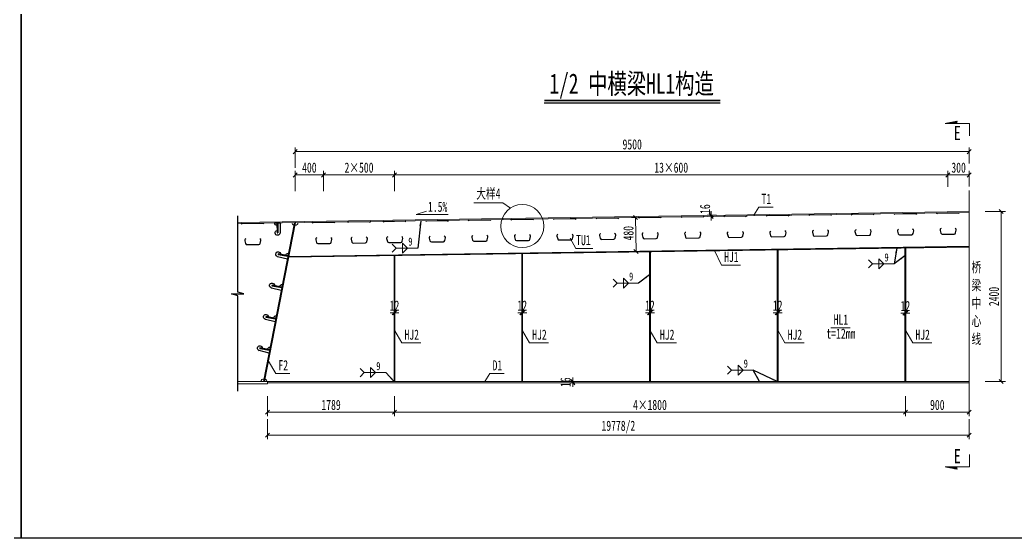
# Model space of a CAD drawing. Header units: millimetres. Extents: x -89049 to 410567, y -307459 to -100425.
# Drawn here: x 212550 to 226589, y -153251 to -145943 of the extents above; entities that cross this region are included whole.
import ezdxf
from ezdxf.enums import TextEntityAlignment as Align

# ---------------------------------------------------------------- set-up
doc = ezdxf.new("R2010")
doc.units = ezdxf.units.MM
doc.linetypes.add('CENTER2', pattern=[28.575, 19.05, -3.175, 3.175, -3.175])
doc.layers.get('Defpoints').update_dxf_attribs({"color": 8})
for name, color, linetype, lineweight in [('Dim', 4, 'Continuous', 15), ('中心线', 2, 'CENTER2', 15), ('文字', 7, 'Continuous', 15), ('标注线及字体', 2, 'Continuous', 15), ('细实线', 4, 'Continuous', 15), ('钢板粗线', 1, 'Continuous', 25), ('钢板细线', 6, 'Continuous', 15)]:
    doc.layers.add(name, color=color, linetype=linetype, lineweight=lineweight)
doc.layers.add('Text', color=4, linetype='Continuous')
doc.styles.add('111', font='', dxfattribs={"width": 0.7})
doc.styles.add('BM_Dim', font='', dxfattribs={"width": 0.85})
doc.styles.add('SMEDI', font='', dxfattribs={"width": 0.75})
doc.styles.get("Standard").update_dxf_attribs({"font": ''})
doc.styles.get('111').set_extended_font_data('仿宋_GB2312')
doc.styles.get('BM_Dim').set_extended_font_data('仿宋_GB2312')
doc.styles.get('SMEDI').set_extended_font_data('仿宋_GB2312')
doc.styles.get('Standard').set_extended_font_data('仿宋_GB2312')
doc.dimstyles.new('200', dxfattribs={"dimscale": 0, "dimtxt": 2.5, "dimasz": 1, "dimexe": 1, "dimexo": 1, "dimgap": 0.6, "dimtad": 1, "dimdec": 0, "dimdsep": 46, "dimtxsty": '111', "dimblk": 'OBLIQUE', "dimcen": 0, "dimclrd": 4, "dimclre": 4, "dimclrt": 4, "dimadec": 1, "dimazin": 2, "dimtfac": 1, "dimtdec": 0, "dimtix": 1, "dimtmove": 2, "dimatfit": 3, "dimfxl": 4, "dimfxlon": 1, "dimtolj": 1, "dimlwd": -1, "dimlwe": -1, "dimarcsym": 0})
doc.dimstyles.new('MSteel_1.0_1.0', dxfattribs={"dimtxt": 3, "dimasz": 1.2, "dimexe": 1, "dimexo": 1, "dimgap": 1, "dimtad": 3, "dimtoh": 1, "dimdec": 0, "dimzin": 0, "dimdsep": 46, "dimtxsty": 'Standard', "dimblk": 'ARCHTICK', "dimcen": 0.09, "dimclrd": 3, "dimclre": 3, "dimadec": 0, "dimazin": 0, "dimtfac": 1, "dimtdec": 4, "dimtofl": 0, "dimtmove": 0, "dimatfit": 3, "dimfxl": 1, "dimtolj": 1, "dimtzin": 0, "dimarcsym": 0})

# ---------------------------------------------------------------- blocks, each defined once
blk = doc.blocks.new('U型肋1')
at = {"layer": 'Defpoints'}
blk.add_line((-160, 0), (160, 0), dxfattribs=at)
at = {"layer": '钢板粗线', "color": 6}
for p, q in [((148, -10), (160, 0)), ((-148, -10), (-160, 0))]:
    blk.add_line(p, q, dxfattribs=at)
blk.add_lwpolyline([(-99, -220, 0.414266), (-114, -245), (-104, -285, 0.348876), (-85, -300), (85, -300, 0.348876), (104, -285), (114, -245, 0.414091), (99, -220, 0.414091)], format="xyb", dxfattribs=at)
blk = doc.blocks.new('角焊缝1')
at = {"layer": 'Dim'}
blk.add_line((-3101.17, 370.22), (-3106.48, 370.22), dxfattribs=at)
blk.add_lwpolyline([(-3107.48, 369.22), (-3106.48, 370.22), (-3107.48, 371.22)], dxfattribs=at)
blk.add_lwpolyline([(-3104.91, 371.45), (-3104.91, 368.99), (-3103.68, 370.22)], close=True, dxfattribs=at)
blk = doc.blocks.new('14-160加劲 有过焊孔')
at = {"layer": 'Defpoints'}
blk.add_line((38609, 31489), (38609, 31629), dxfattribs=at)
at = {"layer": '钢板粗线', "color": 7}
for p, q in [((38603, 31489), (38603, 31629)), ((38603, 31629), (38615, 31629)), ((38615, 31489), (38615, 31629)), ((38650, 31489), (38644, 31631)), ((38568, 31489), (38650, 31489))]:
    blk.add_line(p, q, dxfattribs=at)
for centre, start, end in [((38609, 31629), 2.441, 260.1291), ((38603, 31489), 90, 180)]:
    blk.add_arc(centre, 35, start, end, dxfattribs=at)
blk = doc.blocks.new('12-140加劲 有过焊孔')
at = {"layer": 'Defpoints'}
blk.add_line((0, 0), (0, 140), dxfattribs=at)
at = {"layer": '钢板粗线', "color": 7}
for p, q in [((41, 0), (35, 141)), ((-6, 0), (-6, 140)), ((-6, 140), (6, 140)), ((6, 0), (6, 140)), ((-41, 0), (41, 0))]:
    blk.add_line(p, q, dxfattribs=at)
for centre, start, end in [((0, 140), 2.441, 260.1291), ((-6, 0), 90, 180)]:
    blk.add_arc(centre, 35, start, end, dxfattribs=at)
blk = doc.blocks.new('_Oblique')
at = {"color": 0, "linetype": 'ByBlock', "lineweight": -2}
blk.add_line((-0.5, -0.5), (0.5, 0.5), dxfattribs=at)
blk = doc.blocks.new('*D1467')
at = {"layer": 'Defpoints', "color": 0, "transparency": 16777216}
for p in [(225929, -147801), (225929, -148025), (216429, -148786)]:
    blk.add_point(p, dxfattribs=at)
at = {"layer": '细实线', "color": 4, "transparency": 16777216}
for p, q in [((216429, -148029), (216429, -147744)), ((216429, -147801), (225929, -147801)), ((225929, -147967), (225929, -147744))]:
    blk.add_line(p, q, dxfattribs=at)
at = {"layer": '细实线', "color": 4, "transparency": 16777216, "xscale": 57.14285714285715, "yscale": 57.14285714285715, "zscale": 57.14285714285715, "rotation": 180}
blk.add_blockref('_Oblique', (216429, -147801), dxfattribs=at)
at = {"layer": '细实线', "color": 4, "transparency": 16777216, "xscale": 57.14285714285715, "yscale": 57.14285714285715, "zscale": 57.14285714285715}
blk.add_blockref('_Oblique', (225929, -147801), dxfattribs=at)
at = {"layer": '细实线', "color": 4, "transparency": 16777216, "insert": (221179, -147699), "char_height": 142.9, "attachment_point": 5, "style": '111'}
blk.add_mtext('\\A1;9500', dxfattribs=at)
blk = doc.blocks.new('*D1468')
at = {"layer": 'Defpoints', "color": 0, "transparency": 16777216}
for p in [(225629, -148130), (225629, -148353), (217829, -148781)]:
    blk.add_point(p, dxfattribs=at)
at = {"layer": '细实线', "color": 4, "transparency": 16777216}
for p, q in [((217829, -148358), (217829, -148072)), ((225629, -148296), (225629, -148072)), ((217829, -148130), (225629, -148130))]:
    blk.add_line(p, q, dxfattribs=at)
at = {"layer": '细实线', "color": 4, "transparency": 16777216, "xscale": 57.14285714285715, "yscale": 57.14285714285715, "zscale": 57.14285714285715, "rotation": 180}
blk.add_blockref('_Oblique', (217829, -148130), dxfattribs=at)
at = {"layer": '细实线', "color": 4, "transparency": 16777216, "xscale": 57.14285714285715, "yscale": 57.14285714285715, "zscale": 57.14285714285715}
blk.add_blockref('_Oblique', (225629, -148130), dxfattribs=at)
at = {"layer": '细实线', "color": 4, "transparency": 16777216, "insert": (221729, -148027), "char_height": 142.9, "attachment_point": 5, "style": '111'}
blk.add_mtext('\\A1;13×600', dxfattribs=at)
blk = doc.blocks.new('*D1469')
at = {"layer": 'Defpoints', "color": 0, "transparency": 16777216}
for p in [(216429, -148130), (216829, -148458), (216429, -148786)]:
    blk.add_point(p, dxfattribs=at)
at = {"layer": '细实线', "color": 4, "transparency": 16777216}
for p, q in [((216429, -148358), (216429, -148072)), ((216829, -148358), (216829, -148072)), ((216829, -148130), (216429, -148130))]:
    blk.add_line(p, q, dxfattribs=at)
at = {"layer": '细实线', "color": 4, "transparency": 16777216, "xscale": 57.14285714285715, "yscale": 57.14285714285715, "zscale": 57.14285714285715, "rotation": 180}
blk.add_blockref('_Oblique', (216429, -148130), dxfattribs=at)
at = {"layer": '细实线', "color": 4, "transparency": 16777216, "xscale": 57.14285714285715, "yscale": 57.14285714285715, "zscale": 57.14285714285715}
blk.add_blockref('_Oblique', (216829, -148130), dxfattribs=at)
at = {"layer": '细实线', "color": 4, "transparency": 16777216, "insert": (216629, -148027), "char_height": 142.9, "attachment_point": 5, "style": '111'}
blk.add_mtext('\\A1;400', dxfattribs=at)
blk = doc.blocks.new('*D1470')
at = {"layer": 'Defpoints', "color": 0, "transparency": 16777216}
for p in [(225929, -148130), (225629, -148353), (225929, -148349)]:
    blk.add_point(p, dxfattribs=at)
at = {"layer": '细实线', "color": 4, "transparency": 16777216}
for p, q in [((225629, -148296), (225629, -148072)), ((225929, -148292), (225929, -148072)), ((225629, -148130), (225929, -148130))]:
    blk.add_line(p, q, dxfattribs=at)
at = {"layer": '细实线', "color": 4, "transparency": 16777216, "xscale": 57.14285714285715, "yscale": 57.14285714285715, "zscale": 57.14285714285715, "rotation": 180}
blk.add_blockref('_Oblique', (225629, -148130), dxfattribs=at)
at = {"layer": '细实线', "color": 4, "transparency": 16777216, "xscale": 57.14285714285715, "yscale": 57.14285714285715, "zscale": 57.14285714285715}
blk.add_blockref('_Oblique', (225929, -148130), dxfattribs=at)
at = {"layer": '细实线', "color": 4, "transparency": 16777216, "insert": (225779, -148027), "char_height": 142.9, "attachment_point": 5, "style": '111'}
blk.add_mtext('\\A1;300', dxfattribs=at)
blk = doc.blocks.new('*D1471')
at = {"layer": 'Defpoints', "color": 0, "transparency": 16777216}
for p in [(216829, -148130), (216829, -148458), (217829, -148443)]:
    blk.add_point(p, dxfattribs=at)
at = {"layer": '细实线', "color": 4, "transparency": 16777216}
for p, q in [((216829, -148358), (216829, -148072)), ((217829, -148358), (217829, -148072)), ((217829, -148130), (216829, -148130))]:
    blk.add_line(p, q, dxfattribs=at)
at = {"layer": '细实线', "color": 4, "transparency": 16777216, "xscale": 57.14285714285715, "yscale": 57.14285714285715, "zscale": 57.14285714285715, "rotation": 180}
blk.add_blockref('_Oblique', (216829, -148130), dxfattribs=at)
at = {"layer": '细实线', "color": 4, "transparency": 16777216, "xscale": 57.14285714285715, "yscale": 57.14285714285715, "zscale": 57.14285714285715}
blk.add_blockref('_Oblique', (217829, -148130), dxfattribs=at)
at = {"layer": '细实线', "color": 4, "transparency": 16777216, "insert": (217329, -148027), "char_height": 142.9, "attachment_point": 5, "style": '111'}
blk.add_mtext('\\A1;2×500', dxfattribs=at)
blk = doc.blocks.new('*D1472')
at = {"layer": 'Defpoints', "color": 0, "transparency": 16777216}
for p in [(225929, -148644), (225929, -151044), (226380, -151044)]:
    blk.add_point(p, dxfattribs=at)
at = {"layer": '细实线', "color": 4, "transparency": 16777216}
for p, q in [((226152, -148644), (226438, -148644)), ((226380, -148644), (226380, -151044)), ((226152, -151044), (226438, -151044))]:
    blk.add_line(p, q, dxfattribs=at)
at = {"layer": '细实线', "color": 4, "transparency": 16777216, "xscale": 57.14285714285715, "yscale": 57.14285714285715, "zscale": 57.14285714285715}
for p, rotation in [((226380, -148644), 90), ((226380, -151044), 270)]:
    blk.add_blockref('_Oblique', p, dxfattribs=dict(at, rotation=rotation))
at = {"layer": '细实线', "color": 4, "transparency": 16777216, "insert": (226278, -149844), "char_height": 142.9, "attachment_point": 5, "rotation": 90, "style": '111'}
blk.add_mtext('\\A1;2400', dxfattribs=at)
blk = doc.blocks.new('*D1473')
at = {"layer": 'Defpoints', "color": 0, "transparency": 16777216}
for p in [(220424, -151044), (220343, -151060), (220424, -151060)]:
    blk.add_point(p, dxfattribs=at)
at = {"layer": '细实线', "color": 4, "transparency": 16777216}
for p, q in [((220366, -151044), (220286, -151044)), ((220343, -151044), (220343, -150987)), ((220343, -151044), (220343, -151060)), ((220366, -151060), (220286, -151060)), ((220343, -151060), (220343, -151117))]:
    blk.add_line(p, q, dxfattribs=at)
at = {"layer": '细实线', "color": 4, "transparency": 16777216, "xscale": 57.14285714285715, "yscale": 57.14285714285715, "zscale": 57.14285714285715}
for p, rotation in [((220343, -151044), 270), ((220343, -151060), 90)]:
    blk.add_blockref('_Oblique', p, dxfattribs=dict(at, rotation=rotation))
at = {"layer": '细实线', "color": 4, "transparency": 16777216, "insert": (220240, -151052), "char_height": 142.9, "attachment_point": 5, "rotation": 90, "style": '111'}
blk.add_mtext('\\A1;16', dxfattribs=at)
blk = doc.blocks.new('*D1474')
at = {"layer": 'Defpoints', "color": 0, "transparency": 16777216}
for p in [(217835, -150072), (217823, -150089), (217835, -150089)]:
    blk.add_point(p, dxfattribs=at)
at = {"layer": '细实线', "color": 4, "transparency": 16777216}
for p, q in [((217823, -150072), (217766, -150072)), ((217823, -150072), (217823, -150015)), ((217823, -150072), (217835, -150072)), ((217835, -150072), (217835, -150015)), ((217835, -150072), (217892, -150072))]:
    blk.add_line(p, q, dxfattribs=at)
at = {"layer": '细实线', "color": 4, "transparency": 16777216, "xscale": 57.14285714285715, "yscale": 57.14285714285715, "zscale": 57.14285714285715}
blk.add_blockref('_Oblique', (217823, -150072), dxfattribs=at)
at = {"layer": '细实线', "color": 4, "transparency": 16777216, "xscale": 57.14285714285715, "yscale": 57.14285714285715, "zscale": 57.14285714285715, "rotation": 180}
blk.add_blockref('_Oblique', (217835, -150072), dxfattribs=at)
at = {"layer": '细实线', "color": 4, "transparency": 16777216, "insert": (217829, -149972), "char_height": 142.9, "attachment_point": 5, "style": '111'}
blk.add_mtext('\\A1;12', dxfattribs=at)
blk = doc.blocks.new('*D1475')
at = {"layer": 'Defpoints', "color": 0, "transparency": 16777216}
for p in [(219635, -150072), (219623, -150089), (219635, -150089)]:
    blk.add_point(p, dxfattribs=at)
at = {"layer": '细实线', "color": 4, "transparency": 16777216}
for p, q in [((219623, -150072), (219566, -150072)), ((219623, -150072), (219623, -150015)), ((219623, -150072), (219635, -150072)), ((219635, -150072), (219635, -150015)), ((219635, -150072), (219692, -150072))]:
    blk.add_line(p, q, dxfattribs=at)
at = {"layer": '细实线', "color": 4, "transparency": 16777216, "xscale": 57.14285714285715, "yscale": 57.14285714285715, "zscale": 57.14285714285715}
blk.add_blockref('_Oblique', (219623, -150072), dxfattribs=at)
at = {"layer": '细实线', "color": 4, "transparency": 16777216, "xscale": 57.14285714285715, "yscale": 57.14285714285715, "zscale": 57.14285714285715, "rotation": 180}
blk.add_blockref('_Oblique', (219635, -150072), dxfattribs=at)
at = {"layer": '细实线', "color": 4, "transparency": 16777216, "insert": (219629, -149972), "char_height": 142.9, "attachment_point": 5, "style": '111'}
blk.add_mtext('\\A1;12', dxfattribs=at)
blk = doc.blocks.new('*D1476')
at = {"layer": 'Defpoints', "color": 0, "transparency": 16777216}
for p in [(221435, -150072), (221423, -150089), (221435, -150089)]:
    blk.add_point(p, dxfattribs=at)
at = {"layer": '细实线', "color": 4, "transparency": 16777216}
for p, q in [((221423, -150072), (221366, -150072)), ((221423, -150072), (221423, -150015)), ((221423, -150072), (221435, -150072)), ((221435, -150072), (221435, -150015)), ((221435, -150072), (221492, -150072))]:
    blk.add_line(p, q, dxfattribs=at)
at = {"layer": '细实线', "color": 4, "transparency": 16777216, "xscale": 57.14285714285715, "yscale": 57.14285714285715, "zscale": 57.14285714285715}
blk.add_blockref('_Oblique', (221423, -150072), dxfattribs=at)
at = {"layer": '细实线', "color": 4, "transparency": 16777216, "xscale": 57.14285714285715, "yscale": 57.14285714285715, "zscale": 57.14285714285715, "rotation": 180}
blk.add_blockref('_Oblique', (221435, -150072), dxfattribs=at)
at = {"layer": '细实线', "color": 4, "transparency": 16777216, "insert": (221429, -149972), "char_height": 142.9, "attachment_point": 5, "style": '111'}
blk.add_mtext('\\A1;12', dxfattribs=at)
blk = doc.blocks.new('*D1477')
at = {"layer": 'Defpoints', "color": 0, "transparency": 16777216}
for p in [(223235, -150072), (223223, -150089), (223235, -150089)]:
    blk.add_point(p, dxfattribs=at)
at = {"layer": '细实线', "color": 4, "transparency": 16777216}
for p, q in [((223223, -150072), (223166, -150072)), ((223223, -150072), (223223, -150015)), ((223223, -150072), (223235, -150072)), ((223235, -150072), (223235, -150015)), ((223235, -150072), (223292, -150072))]:
    blk.add_line(p, q, dxfattribs=at)
at = {"layer": '细实线', "color": 4, "transparency": 16777216, "xscale": 57.14285714285715, "yscale": 57.14285714285715, "zscale": 57.14285714285715}
blk.add_blockref('_Oblique', (223223, -150072), dxfattribs=at)
at = {"layer": '细实线', "color": 4, "transparency": 16777216, "xscale": 57.14285714285715, "yscale": 57.14285714285715, "zscale": 57.14285714285715, "rotation": 180}
blk.add_blockref('_Oblique', (223235, -150072), dxfattribs=at)
at = {"layer": '细实线', "color": 4, "transparency": 16777216, "insert": (223229, -149972), "char_height": 142.9, "attachment_point": 5, "style": '111'}
blk.add_mtext('\\A1;12', dxfattribs=at)
blk = doc.blocks.new('*D1478')
at = {"layer": 'Defpoints', "color": 0, "transparency": 16777216}
for p in [(225029, -151107), (225929, -151107), (225929, -151476)]:
    blk.add_point(p, dxfattribs=at)
at = {"layer": '细实线', "color": 4, "transparency": 16777216}
for p, q in [((225029, -151248), (225029, -151533)), ((225929, -151248), (225929, -151533)), ((225029, -151476), (225929, -151476))]:
    blk.add_line(p, q, dxfattribs=at)
at = {"layer": '细实线', "color": 4, "transparency": 16777216, "xscale": 57.14285714285715, "yscale": 57.14285714285715, "zscale": 57.14285714285715, "rotation": 180}
blk.add_blockref('_Oblique', (225029, -151476), dxfattribs=at)
at = {"layer": '细实线', "color": 4, "transparency": 16777216, "xscale": 57.14285714285715, "yscale": 57.14285714285715, "zscale": 57.14285714285715}
blk.add_blockref('_Oblique', (225929, -151476), dxfattribs=at)
at = {"layer": '细实线', "color": 4, "transparency": 16777216, "insert": (225479, -151374), "char_height": 142.9, "attachment_point": 5, "style": '111'}
blk.add_mtext('\\A1;900', dxfattribs=at)
blk = doc.blocks.new('*D1479')
at = {"layer": 'Defpoints', "color": 0, "transparency": 16777216}
for p in [(217829, -151044), (225029, -151107), (225029, -151476)]:
    blk.add_point(p, dxfattribs=at)
at = {"layer": '细实线', "color": 4, "transparency": 16777216}
for p, q in [((217829, -151248), (217829, -151533)), ((225029, -151248), (225029, -151533)), ((217829, -151476), (225029, -151476))]:
    blk.add_line(p, q, dxfattribs=at)
at = {"layer": '细实线', "color": 4, "transparency": 16777216, "xscale": 57.14285714285715, "yscale": 57.14285714285715, "zscale": 57.14285714285715, "rotation": 180}
blk.add_blockref('_Oblique', (217829, -151476), dxfattribs=at)
at = {"layer": '细实线', "color": 4, "transparency": 16777216, "xscale": 57.14285714285715, "yscale": 57.14285714285715, "zscale": 57.14285714285715}
blk.add_blockref('_Oblique', (225029, -151476), dxfattribs=at)
at = {"layer": '细实线', "color": 4, "transparency": 16777216, "insert": (221429, -151374), "char_height": 142.9, "attachment_point": 5, "style": '111'}
blk.add_mtext('\\A1;4×1800', dxfattribs=at)
blk = doc.blocks.new('*D1480')
at = {"layer": 'Defpoints', "color": 0, "transparency": 16777216}
for p in [(217829, -151044), (216040, -151064), (216040, -151476)]:
    blk.add_point(p, dxfattribs=at)
at = {"layer": '细实线', "color": 4, "transparency": 16777216}
for p, q in [((216040, -151248), (216040, -151533)), ((217829, -151248), (217829, -151533)), ((217829, -151476), (216040, -151476))]:
    blk.add_line(p, q, dxfattribs=at)
at = {"layer": '细实线', "color": 4, "transparency": 16777216, "xscale": 57.14285714285715, "yscale": 57.14285714285715, "zscale": 57.14285714285715, "rotation": 180}
blk.add_blockref('_Oblique', (216040, -151476), dxfattribs=at)
at = {"layer": '细实线', "color": 4, "transparency": 16777216, "xscale": 57.14285714285715, "yscale": 57.14285714285715, "zscale": 57.14285714285715}
blk.add_blockref('_Oblique', (217829, -151476), dxfattribs=at)
at = {"layer": '细实线', "color": 4, "transparency": 16777216, "insert": (216935, -151374), "char_height": 142.9, "attachment_point": 5, "style": '111'}
blk.add_mtext('\\A1;1789', dxfattribs=at)
blk = doc.blocks.new('*D1481')
at = {"layer": 'Defpoints', "color": 0, "transparency": 16777216}
for p in [(216040, -151064), (225929, -151259), (216040, -151801)]:
    blk.add_point(p, dxfattribs=at)
at = {"layer": '细实线', "color": 4, "transparency": 16777216}
for p, q in [((216040, -151572), (216040, -151858)), ((225929, -151572), (225929, -151858)), ((225929, -151801), (216040, -151801))]:
    blk.add_line(p, q, dxfattribs=at)
at = {"layer": '细实线', "color": 4, "transparency": 16777216, "xscale": 57.14285714285715, "yscale": 57.14285714285715, "zscale": 57.14285714285715, "rotation": 180}
blk.add_blockref('_Oblique', (216040, -151801), dxfattribs=at)
at = {"layer": '细实线', "color": 4, "transparency": 16777216, "xscale": 57.14285714285715, "yscale": 57.14285714285715, "zscale": 57.14285714285715}
blk.add_blockref('_Oblique', (225929, -151801), dxfattribs=at)
at = {"layer": '细实线', "color": 4, "transparency": 16777216, "insert": (220984, -151684), "char_height": 142.86, "attachment_point": 5, "style": '111'}
blk.add_mtext('\\A1;19778/2', dxfattribs=at)
blk = doc.blocks.new('_ArchTick')
at = {"color": 0, "linetype": 'ByBlock', "const_width": 0.15}
blk.add_lwpolyline([(-0.5, -0.5), (0.5, 0.5)], dxfattribs=at)
blk = doc.blocks.new('*D1482')
at = {"layer": 'Defpoints', "color": 0, "transparency": 16777216}
for p in [(221271, -148730), (221233, -149210), (221279, -149210)]:
    blk.add_point(p, dxfattribs=at)
at = {"layer": '细实线', "color": 4, "transparency": 16777216}
for p, q in [((221226, -148730), (221169, -148731)), ((221226, -148730), (221233, -149210)), ((221233, -149210), (221176, -149211))]:
    blk.add_line(p, q, dxfattribs=at)
at = {"layer": '细实线', "color": 4, "transparency": 16777216, "xscale": 57.14285714285715, "yscale": 57.14285714285715, "zscale": 57.14285714285715}
for p, rotation in [((221226, -148730), 90.85937224365443), ((221233, -149210), 270.8593722436544)]:
    blk.add_blockref('_Oblique', p, dxfattribs=dict(at, rotation=rotation))
at = {"layer": '细实线', "color": 4, "transparency": 16777216, "insert": (221127, -148951), "char_height": 142.9, "attachment_point": 5, "rotation": 90.8594, "style": '111'}
blk.add_mtext('\\A1;480', dxfattribs=at)
blk = doc.blocks.new('*D1483')
at = {"layer": 'Defpoints', "color": 0, "transparency": 16777216}
for p in [(225023, -150096), (225035, -150079), (225035, -150096)]:
    blk.add_point(p, dxfattribs=at)
at = {"layer": '细实线', "color": 4, "transparency": 16777216}
for p, q in [((225023, -150079), (225023, -150021)), ((225035, -150079), (225035, -150021)), ((225023, -150079), (224966, -150079)), ((225023, -150079), (225035, -150079)), ((225035, -150079), (225092, -150079))]:
    blk.add_line(p, q, dxfattribs=at)
at = {"layer": '细实线', "color": 4, "transparency": 16777216, "xscale": 57.14285714285715, "yscale": 57.14285714285715, "zscale": 57.14285714285715}
blk.add_blockref('_Oblique', (225023, -150079), dxfattribs=at)
at = {"layer": '细实线', "color": 4, "transparency": 16777216, "xscale": 57.14285714285715, "yscale": 57.14285714285715, "zscale": 57.14285714285715, "rotation": 180}
blk.add_blockref('_Oblique', (225035, -150079), dxfattribs=at)
at = {"layer": '细实线', "color": 4, "transparency": 16777216, "insert": (225029, -149978), "char_height": 142.9, "attachment_point": 5, "style": '111'}
blk.add_mtext('\\A1;12', dxfattribs=at)
blk = doc.blocks.new('*D1484')
at = {"layer": 'Defpoints', "color": 0, "transparency": 16777216}
for p in [(222293, -148714), (222424, -148696), (222424, -148712)]:
    blk.add_point(p, dxfattribs=at)
at = {"layer": '细实线', "color": 4, "transparency": 16777216}
for p, q in [((222293, -148698), (222292, -148641)), ((222367, -148697), (222236, -148699)), ((222367, -148713), (222236, -148715)), ((222293, -148698), (222293, -148714)), ((222293, -148714), (222294, -148771))]:
    blk.add_line(p, q, dxfattribs=at)
at = {"layer": '细实线', "color": 4, "transparency": 16777216, "xscale": 57.14285714285715, "yscale": 57.14285714285715, "zscale": 57.14285714285715}
for p, rotation in [((222293, -148698), 270.8593722436541), ((222293, -148714), 90.85937224365405)]:
    blk.add_blockref('_Oblique', p, dxfattribs=dict(at, rotation=rotation))
at = {"layer": '细实线', "color": 4, "transparency": 16777216, "insert": (222207, -148611), "char_height": 142.9, "attachment_point": 5, "rotation": 90.8594, "style": '111'}
blk.add_mtext('\\A1;16', dxfattribs=at)
blk = doc.blocks.new('剖面箭头')
at = {"ltscale": 10}
h = blk.add_hatch(dxfattribs=at)
h.set_pattern_fill('ANSI31', color=2, style=0)
h.set_pattern_definition([(45, (-182.99888, -777.8594), (-0.088388348, 0.088388348), [])])
h.paths.add_polyline_path([(6, -3), (3.15, -3), (3, -3.6)])
at = {"color": 3, "ltscale": 10}
blk.add_line((0, 0), (0, -3), dxfattribs=at)
at = {"color": 2, "ltscale": 10}
for p, q in [((0, -3), (6, -3)), ((6, -3), (3, -3.6)), ((3, -3.6), (3.15, -3))]:
    blk.add_line(p, q, dxfattribs=at)

msp = doc.modelspace()

# ---------------------------------------------------------------- linework, layer by layer
at = {"color": 4}
msp.add_line((219938.9, -147113.6), (222420.4, -147113.6), dxfattribs=at)
at = {"color": 6, "const_width": 20.6}
msp.add_lwpolyline([(219939.9, -147079.4), (222420.1, -147079.4)], dxfattribs=at)
at = {"color": 4, "elevation": 0}
msp.add_lwpolyline([(215618.9, -151179.3), (215618.9, -149832.6), (215533.2, -149806.9), (215704.6, -149806.9), (215618.9, -149781.2), (215618.9, -149746.9), (215618.9, -148703.9)], dxfattribs=at)
at = {"layer": 'Defpoints'}
for p, q in [((216428.9, -148786.3), (215990.1, -151043.8)), ((216339.4, -149283.7), (225928.7, -149139.8))]:
    msp.add_line(p, q, dxfattribs=at)
for points in [[(190566.6, -138634.1), (212566.6, -138634.1), (212566.6, -153251.3), (190566.6, -153251.3)], [(212566.6, -138634.1), (234566.6, -138634.1), (234566.6, -153251.3), (212566.6, -153251.3)]]:
    msp.add_lwpolyline(points, close=True, dxfattribs=at)
at = {"layer": '中心线', "ltscale": 0.3}
msp.add_line((225928.7, -148348.7), (225928.7, -151278.2), dxfattribs=at)
at = {"layer": '细实线'}
for p, q in [((218948.7, -148522.3), (219354.2, -148522.3)), ((219354.2, -148522.3), (219464, -148595.8)), ((218280, -148639), (218132.7, -148688.8)), ((222965.1, -148584.3), (222892.4, -148697.5)), ((222965.1, -148584.3), (223164.7, -148584.3)), ((218132.7, -148688.8), (218587.4, -148688.8)), ((220386.4, -149165.6), (220305.9, -149019)), ((220386.4, -149165.6), (220624.3, -149165.6)), ((222437.2, -149402.6), (222338.9, -149193.7)), ((222437.2, -149402.6), (222706, -149402.6)), ((217932.3, -150499.1), (217834.5, -150328.8)), ((219732.3, -150499.1), (219634.5, -150328.8)), ((221532.3, -150499.1), (221434.5, -150328.8)), ((223332.3, -150499.1), (223234.5, -150328.8)), ((223980.6, -150286.2), (224249.3, -150286.2)), ((225132.3, -150499.1), (225034.5, -150328.8)), ((217932.3, -150499.1), (218201, -150499.1)), ((219732.3, -150499.1), (220001, -150499.1)), ((221532.3, -150499.1), (221801, -150499.1)), ((223332.3, -150499.1), (223601, -150499.1)), ((225132.3, -150499.1), (225401, -150499.1)), ((216156, -150929.9), (216053.4, -150754.9)), ((216156, -150929.9), (216355.5, -150929.9)), ((219174.7, -150931.9), (219102.9, -151043.8)), ((219174.7, -150931.9), (219374.3, -150931.9))]:
    msp.add_line(p, q, dxfattribs=at)
msp.add_circle((219629.9, -148850.7), 304.1, dxfattribs=at)
at = {"layer": '钢板细线'}
for p, q in [((216418.7, -148802.4), (215983, -151043.8)), ((216433, -148802.2), (215997.2, -151043.8)), ((216338.2, -149289.7), (225928.9, -149145.8)), ((216340.5, -149277.6), (225928.9, -149133.8)), ((221422.9, -149213.4), (221422.9, -151043.8)), ((221434.9, -149213.2), (221434.9, -151043.8)), ((223222.9, -149186.4), (223222.9, -151043.8)), ((223234.9, -149186.2), (223234.9, -151043.8)), ((225022.9, -149159.4), (225022.9, -151043.8)), ((225034.9, -149159.2), (225034.9, -151043.8)), ((217822.9, -149267.4), (217822.9, -151043.8)), ((217834.9, -149267.2), (217834.9, -151043.8)), ((219622.9, -149240.4), (219622.9, -151043.8)), ((219634.9, -149240.2), (219634.9, -151043.8)), ((216040.1, -151043.8), (215618.9, -151043.8)), ((216040.1, -151043.8), (216040.1, -151075.8)), ((216040.1, -151043.8), (225928.9, -151043.8)), ((216040.1, -151075.8), (215618.9, -151075.8)), ((216040.1, -151059.8), (225928.9, -151059.8))]:
    msp.add_line(p, q, dxfattribs=at)
at = {"layer": '钢板细线', "elevation": 0}
for points in [[(215618.9, -148798.4), (225928.7, -148643.8)], [(215618.9, -148814.4), (225928.9, -148659.8)]]:
    msp.add_lwpolyline(points, dxfattribs=at)
at = {"layer": '钢板细线'}
for centre, start, end in [((216418.7, -148802.4), 180.86234, 259), ((216433, -148802.2), 259, 0.85937), ((215983, -151043.8), 79, 180), ((215997.2, -151043.8), 0, 79)]:
    msp.add_arc(centre, 35, start, end, dxfattribs=at)

# ---------------------------------------------------------------- block references
at = {"layer": 'Dim', "xscale": 57.14285714285715, "yscale": 57.14285714285715, "zscale": 57.14285714285715, "rotation": 180}
msp.add_blockref('剖面箭头', (225930.5, -147576.5), dxfattribs=at)
at = {"layer": 'Dim', "xscale": -57.14285714285715, "yscale": 57.14285714285716, "zscale": 57.1428571428572}
msp.add_blockref('剖面箭头', (225930.5, -152074.2), dxfattribs=at)
at = {"layer": '细实线', "color": 8, "xscale": 57.1428571428572, "yscale": 57.1428571428572, "zscale": 57.1428571428572}
for p in [(395367.4, -170316.9), (402078.8, -170539.6), (398478.8, -170809.6), (394915.8, -172073), (400093.8, -172037.4)]:
    msp.add_blockref('角焊缝1', p, dxfattribs=at)
at = {"layer": '钢板细线', "rotation": 0.8593722436391068}
for p in [(225028.9, -148673.3), (225628.9, -148664.3), (215828.9, -148811.3), (216828.9, -148796.3), (217328.9, -148788.8), (217828.9, -148781.3), (218428.9, -148772.3), (219028.9, -148763.3), (219628.9, -148754.3), (220228.9, -148745.3), (220828.9, -148736.3), (221428.9, -148727.3), (222028.9, -148718.3), (222628.9, -148709.3), (223228.9, -148700.3), (223828.9, -148691.3), (224428.9, -148682.3)]:
    msp.add_blockref('U型肋1', p, dxfattribs=at)
at = {"layer": '钢板细线', "xscale": -1}
for name, p, rotation in [('12-140加劲 有过焊孔', (216178.9, -148806), 180.8593722436304), ('14-160加劲 有过焊孔', (254604.5, -117384), 78.99999999988015), ('14-160加劲 有过焊孔', (254518.6, -117825.7), 78.99999999988015), ('14-160加劲 有过焊孔', (254432.7, -118267.4), 78.99999999988015), ('14-160加劲 有过焊孔', (254346.9, -118709.2), 78.99999999988015)]:
    msp.add_blockref(name, p, dxfattribs=dict(at, rotation=rotation))

# ---------------------------------------------------------------- texts
at = {"layer": 'Text', "style": 'SMEDI', "width": 0.75}
for p in [(218023.8, -149069.3), (224735.2, -149292), (221135.2, -149562), (217572.2, -150825.4), (222750.2, -150789.8)]:
    msp.add_text('9', height=114.3, dxfattribs=at).set_placement(p, align=Align.MIDDLE_LEFT)
at = {"layer": '文字', "style": 'BM_Dim', "width": 0.7}
msp.add_text('E', height=200, dxfattribs=at).set_placement((225761.8, -147637.3), align=Align.CENTER)
for s, height, p in [('大样4', 142.86, (219152, -148506.8)), ('1.5%', 142.86, (218437.5, -148692.3)), ('T1', 142.86, (223070, -148581.2)), ('TU1', 142.86, (220491.3, -149162.6)), ('HJ1', 142.86, (222576.8, -149399.5)), ('桥', 142.9, (226029.8, -149546)), ('梁', 142.9, (226029.8, -149798.6)), ('中', 142.9, (226029.8, -150051.2)), ('HL1', 142.86, (224120.1, -150283.1)), ('心', 142.9, (226029.8, -150303.7)), ('HJ2', 142.86, (218071.8, -150496)), ('HJ2', 142.86, (219871.8, -150496)), ('HJ2', 142.86, (221671.8, -150496)), ('HJ2', 142.86, (223471.8, -150496)), ('t=12mm', 142.86, (224120.1, -150481.5)), ('HJ2', 142.86, (225271.8, -150496)), ('线', 142.9, (226029.8, -150556.3)), ('F2', 142.86, (216260.9, -150926.9)), ('D1', 142.86, (219279.6, -150928.9))]:
    msp.add_text(s, height=height, dxfattribs=at).set_placement(p, align=Align.BOTTOM_CENTER)
msp.add_text('E', height=200, rotation=360, dxfattribs=at).set_placement((225761.8, -152196.2), align=Align.CENTER)
at = {"layer": '标注线及字体', "style": '111', "width": 0.7}
msp.add_text('1/2 中横梁HL1构造', height=285.714, dxfattribs=at).set_placement((221171.4, -146854.9), align=Align.MIDDLE)

# ---------------------------------------------------------------- dimensions: what is measured, and where the dimension line sits
at = {"layer": '细实线'}
for base, p1, p2, override, picture, middle in [((225928.9, -147800.9), (216428.9, -148786.3), (225928.9, -148024.6), {"dimscale": 57.142857, "dimtxsty": '111', "dimblk": 'Oblique'}, '*D1467', (221178.9, -147698.7)), ((216428.7, -148129.6), (216828.7, -148458.3), (216428.7, -148786.3), {"dimscale": 57.142857, "dimblk": 'Oblique'}, '*D1469', (216628.7, -148027.4)), ((225928.7, -148129.6), (225628.7, -148353.3), (225928.7, -148348.8), {"dimscale": 57.142857, "dimblk": 'Oblique'}, '*D1470', (225778.7, -148027.4)), ((217834.9, -150072.2), (217822.9, -150089.2), (217834.9, -150089.2), {"dimscale": 57.142857, "dimblk": 'Oblique'}, '*D1474', (217828.9, -149971.5)), ((219634.9, -150072.2), (219622.9, -150089.2), (219634.9, -150089.2), {"dimscale": 57.142857, "dimblk": 'Oblique'}, '*D1475', (219628.9, -149971.5)), ((221434.9, -150072.2), (221422.9, -150089.2), (221434.9, -150089.2), {"dimscale": 57.142857, "dimblk": 'Oblique'}, '*D1476', (221428.9, -149971.5)), ((223234.9, -150072.2), (223222.9, -150089.2), (223234.9, -150089.2), {"dimscale": 57.142857, "dimblk": 'Oblique'}, '*D1477', (223228.9, -149971.5)), ((225034.9, -150078.6), (225022.9, -150095.6), (225034.9, -150095.6), {"dimscale": 57.142857, "dimblk": 'Oblique'}, '*D1483', (225028.9, -149977.9)), ((216040.1, -151476.1), (217828.9, -151043.8), (216040.1, -151063.8), {"dimscale": 57.142857, "dimblk": 'Oblique'}, '*D1480', (216934.5, -151373.9)), ((225928.9, -151476.1), (225028.9, -151107.2), (225928.9, -151107.2), {"dimscale": 57.142857, "dimblk": 'Oblique'}, '*D1478', (225478.9, -151373.9))]:
    dim = msp.add_linear_dim(base=base, p1=p1, p2=p2, dimstyle='200', override=override, dxfattribs=at)
    dim.commit()
    dim.dimension.update_dxf_attribs({"geometry": picture, "text_midpoint": middle})
for base, p1, p2, text, picture, middle in [((216828.7, -148129.6), (217828.7, -148443.3), (216828.7, -148458.3), '2×500', '*D1471', (217328.7, -148027.4)), ((225628.7, -148129.6), (217828.7, -148781.3), (225628.7, -148353.3), '13×600', '*D1468', (221728.7, -148027.4)), ((225028.9, -151476.1), (217828.9, -151043.8), (225028.9, -151107.2), '4×1800', '*D1479', (221428.9, -151373.9)), ((216040.1, -151800.7), (225928.7, -151258.9), (216040.1, -151063.8), '19778/2', '*D1481', (220984.4, -151684.2))]:
    dim = msp.add_linear_dim(base=base, p1=p1, p2=p2, text=text, dimstyle='200', override={"dimscale": 57.142857, "dimtxsty": '111', "dimblk": 'Oblique'}, dxfattribs=at)
    dim.commit()
    dim.dimension.update_dxf_attribs({"geometry": picture, "text_midpoint": middle})
for base, p1, p2, picture, middle in [((222293, -148714.3), (222424.1, -148696.3), (222424.4, -148712.3), '*D1484', (222206.7, -148610.8)), ((221233.1, -149210.3), (221271.5, -148729.6), (221278.7, -149209.6), '*D1482', (221126.5, -148950.6))]:
    dim = msp.add_linear_dim(base=base, p1=p1, p2=p2, angle=270.85937, dimstyle='200', override={"dimscale": 57.142857, "dimblk": 'Oblique'}, dxfattribs=at)
    dim.commit()
    dim.dimension.update_dxf_attribs({"geometry": picture, "text_midpoint": middle, "dimtype": 161})
for base, p1, p2, picture, middle in [((226380.4, -151043.8), (225928.7, -148643.8), (225928.9, -151043.8), '*D1472', (226278.2, -149843.8)), ((220342.7, -151059.8), (220423.6, -151043.8), (220423.6, -151059.8), '*D1473', (220240.4, -151051.8))]:
    dim = msp.add_linear_dim(base=base, p1=p1, p2=p2, angle=90, dimstyle='200', override={"dimscale": 57.142857, "dimblk": 'Oblique'}, dxfattribs=at)
    dim.commit()
    dim.dimension.update_dxf_attribs({"geometry": picture, "text_midpoint": middle})

# ---------------------------------------------------------------- leaders
at = {"layer": 'Dim'}
for points in [[(218197.9, -148775.7), (218157.4, -149161.3)], [(224906.4, -149161.2), (224868.8, -149384)], [(225022.9, -149268.9), (224868.8, -149384)], [(221422.9, -149538.9), (221268.8, -149654)], [(217822.9, -151043.8), (217705.8, -150917.4)], [(222974.9, -151043.8), (222883.8, -150881.8)], [(223222.9, -151043.8), (222883.8, -150881.8)]]:
    msp.add_leader(points, dimstyle='MSteel_1.0_1.0', override={"dimscale": 57.142857, "dimclrd": 256}, dxfattribs=at)

doc.saveas('drawing.dxf')
